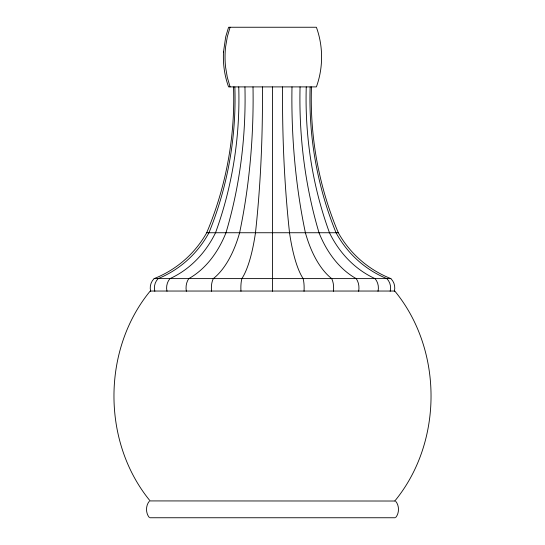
<?xml version="1.0" encoding="UTF-8"?>
<svg xmlns="http://www.w3.org/2000/svg" width="545" height="545" viewBox="0 0 545 545"><rect width="100%" height="100%" fill="white"/><g stroke="black" fill="none" stroke-linecap="round" stroke-linejoin="round"><path stroke-width="0.82" d="M230.085 27.25L227.306 36.822L225.61 46.836A89.319 86.267 -90 0 0 225.61 67.314L227.306 77.329L230.085 86.9M394.873 500.923C443.133 442.186 443.085 349.733 394.778 291.037L150.222 291.037C101.915 349.733 101.867 442.186 150.127 500.923L394.778 501.025M149.289 501.311C145.604 505.528 145.604 513.254 149.289 517.464M395.711 517.464C399.396 513.254 399.396 505.528 395.711 501.311M150.679 291.282A12.951 12.951 0 0 1 154.133 278.604A104.102 104.102 0 0 0 206.712 232.742L338.288 232.742A104.102 104.102 0 0 0 390.867 278.604A12.951 12.951 0 0 1 394.321 291.282M154.133 278.604L390.867 278.604M149.916 517.75L395.084 517.75M272.5 86.9L272.5 291.282M358.644 291.282A12.951 9.156 -90 0 0 356.198 278.604A104.102 73.609 90 0 1 319.016 232.742A344.529 243.622 -90 0 1 300.063 86.9M378.005 291.282A12.951 11.213 -90 0 0 375.008 278.604A104.102 90.157 -90 0 1 329.473 232.742A344.529 298.374 90 0 1 306.256 86.9M390.172 291.282A12.951 12.508 -90 0 0 386.834 278.604A104.102 100.552 90 0 1 336.047 232.742A344.529 332.791 -90 0 1 310.153 86.9M154.828 291.282A12.951 12.508 -90 0 1 158.166 278.604A104.102 100.552 -90 0 0 208.953 232.742A344.529 332.791 -90 0 0 234.847 86.9M166.995 291.282A12.951 11.213 -90 0 1 169.992 278.604A104.102 90.157 90 0 0 215.527 232.742A344.529 298.374 -90 0 0 238.744 86.9M186.356 291.282A12.951 9.156 -90 0 1 188.802 278.604A104.102 73.609 90 0 0 225.984 232.742A344.529 243.622 -90 0 0 244.937 86.9M211.589 291.282A12.951 6.472 -90 0 1 213.313 278.604A104.102 52.054 -90 0 0 239.609 232.742A344.529 172.268 -90 0 0 253.009 86.9M240.972 291.282A12.951 3.352 -90 0 1 241.864 278.604A104.102 26.943 90 0 0 255.476 232.742A344.529 89.169 -90 0 0 262.411 86.9M304.028 291.282A12.951 3.352 -90 0 0 303.136 278.604A104.102 26.943 90 0 1 289.524 232.742A344.529 89.169 -90 0 1 282.589 86.9M333.411 291.282A12.951 6.472 -90 0 0 331.687 278.604A104.102 52.054 -90 0 1 305.391 232.742A344.529 172.268 -90 0 1 291.991 86.9M233.519 86.9A344.529 344.529 0 0 1 206.712 232.742M338.288 232.742A344.529 344.529 0 0 1 311.481 86.9M223.511 51.945C222.871 63.779 224.52 75.755 228.587 86.9L316.386 86.9C323.321 67.825 323.321 46.325 316.386 27.25L228.587 27.25L225.705 36.822L223.511 51.945"/></g></svg>
